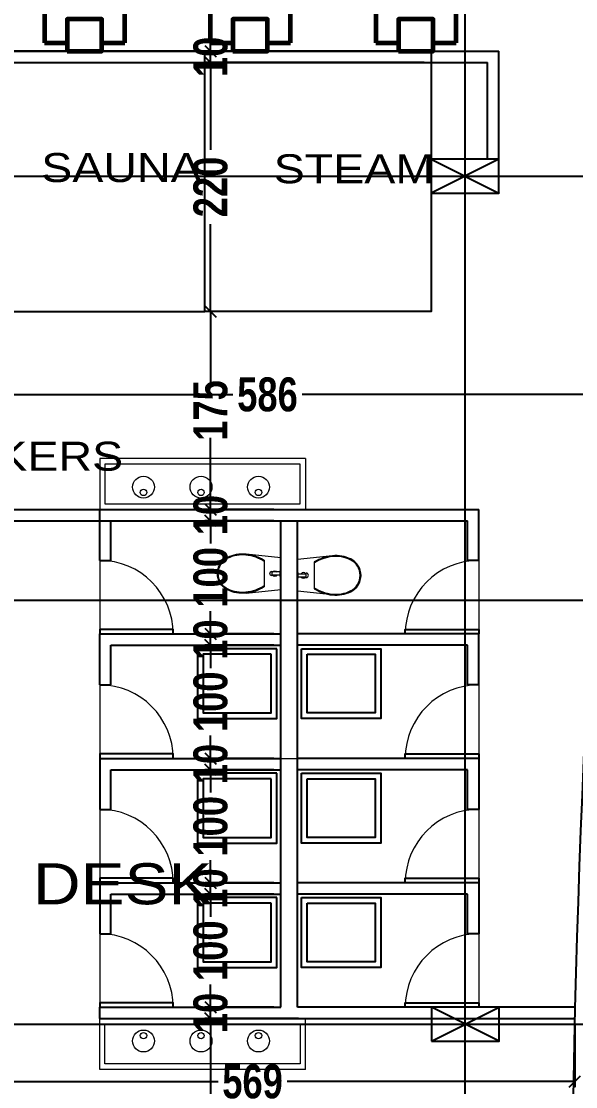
# Model space of a CAD drawing. Extents: x 285329 to 658348, y -83126 to -16980.
# Drawn here: x 355487 to 355977, y -40628 to -39687 of the extents above; entities that cross this region are included whole.
import ezdxf

# ---------------------------------------------------------------- set-up
doc = ezdxf.new("R2010")
doc.units = 0
doc.layers.get('0').update_dxf_attribs({"linetype": 'CONTINUOUS'})
doc.layers.get('DEFPOINTS').update_dxf_attribs({"color": 9, "linetype": 'CONTINUOUS'})
for name, color, linetype, lineweight in [('02 wall', 3, 'CONTINUOUS', 60), ('A-text function', 30, 'CONTINUOUS', 20), ('VIS', 8, 'CONTINUOUS', 18)]:
    doc.layers.add(name, color=color, linetype=linetype, lineweight=lineweight)
for name, color, linetype in [('04-FURN', 6, 'CONTINUOUS'), ('04-SANITARY', 1, 'CONTINUOUS'), ('arr-vari', 6, 'CONTINUOUS'), ('AXIS', 1, 'CONTINUOUS'), ('COLUMN', 5, 'CONTINUOUS'), ('FURNITURE', 4, 'CONTINUOUS'), ('WALL', 7, 'CONTINUOUS'), ('WALL1', 2, 'CONTINUOUS')]:
    doc.layers.add(name, color=color, linetype=linetype)
doc.styles.add('ARIAL', font='BOD_CB.TTF', dxfattribs={"width": 1.2})
doc.styles.add('CITYBLUEPRINT', font='cityb___.ttf', dxfattribs={"width": 0.8})
doc.dimstyles.new('50', dxfattribs={"dimtxt": 30, "dimasz": 10, "dimexe": 5, "dimexo": 6, "dimgap": 5, "dimtad": 0, "dimdec": 0, "dimdsep": 46, "dimtxsty": 'CITYBLUEPRINT', "dimblk1": 'OBLIQUE', "dimblk2": 'OBLIQUE', "dimsah": 1, "dimcen": 0.05, "dimdle": 0.03, "dimclre": 22, "dimclrt": 7, "dimadec": 0, "dimazin": 0, "dimtfac": 1, "dimtdec": 0, "dimtix": 1, "dimtmove": 0, "dimatfit": 3, "dimldrblk": 'OBLIQUE', "dimfxl": 1, "dimtolj": 1, "dimtzin": 0, "dimarcsym": 0})

# ---------------------------------------------------------------- blocks, each defined once
blk = doc.blocks.new('COLUMN')
at = {"layer": 'AXIS'}
for p, q in [((236924.7, -9644.26), (236984.7, -9674.26)), ((236984.7, -9644.26), (236924.7, -9674.26))]:
    blk.add_line(p, q, dxfattribs=at)
at = {"layer": 'COLUMN'}
blk.add_lwpolyline([(236924.7, -9644.26), (236984.7, -9644.26), (236984.7, -9674.26), (236924.7, -9674.26)], close=True, dxfattribs=at)
blk = doc.blocks.new('cbcb')
at = {"layer": 'AXIS'}
for p, q in [((329123.22, -10741.85), (329122.69, -14326.13)), ((327238.21, -11454.5), (329573.73, -11454.5)), ((327245.11, -11829.25), (329571.96, -11829.25)), ((327229.23, -12204), (329570.32, -12204))]:
    blk.add_line(p, q, dxfattribs=at)
at = {"layer": 'WALL', "linetype": 'Continuous', "ltscale": 3}
blk.add_lwpolyline([(329108.22, -12211.76), (329108.01, -12211.76)], dxfattribs=at)
at = {"layer": 'WALL', "linetype": 'Continuous', "xscale": -1}
blk.add_blockref('COLUMN', (566077.92, -1795.24), dxfattribs=at)
at = {"layer": 'WALL', "linetype": 'Continuous', "xscale": -1, "rotation": 180}
blk.add_blockref('COLUMN', (92168.83, -21863.26), dxfattribs=at)
blk = doc.blocks.new('WC B Outlet 10_2')
at = {"layer": '04-SANITARY', "linetype": 'Continuous', "lineweight": 18}
for p, q in [((1.7, 253.4), (34, 560)), ((34, 560), (316, 560)), ((150, 560), (150, 555)), ((150, 555), (200, 555)), ((155, 485), (195, 485)), ((161, 555), (161, 485)), ((189, 555), (189, 485)), ((200, 555), (200, 560)), ((348.3, 253.4), (316, 560)), ((293.2, 413.4), (56.8, 413.4))]:
    blk.add_line(p, q, dxfattribs=at)
for centre, radius, start, end in [((175, 509), 25, 126.86, 233.14), ((175, 485), 20, 180, 360), ((175, 509), 25, 306.86, 53.14)]:
    blk.add_arc(centre, radius, start, end, dxfattribs=at)
for centre, major_axis, start_param, end_param in [((366.6, 213.7), (0, 372.5), 1.00489, 1.464054), ((366.6, 213.7), (0, 364.6), 0.991054, 1.464054), ((-16.6, 213.7), (0, 364.6), 4.819131, 5.292131), ((-16.6, 213.7), (0, 372.5), 4.819131, 5.278295), ((290.4, 222), (0, 294.6), 1.464055, 2.031139), ((290.4, 222), (0, 286.7), 1.464055, 2.031139), ((59.6, 222), (0, 286.7), 4.252047, 4.819131), ((59.6, 222), (0, 294.6), 4.252047, 4.819131), ((175, 164), (0, 156.1), 2.031139, 3.141593), ((175, 164), (0, 156.1), 3.141593, 4.252047), ((175, 164), (0, 164), 2.031139, 3.141593), ((175, 164), (0, 164), 3.141593, 4.252046), ((175, 164), (0, 164), 3.141593, 4.252046)]:
    blk.add_ellipse(centre, major_axis=major_axis, ratio=0.985488, start_param=start_param, end_param=end_param, dxfattribs=at)
blk = doc.blocks.new('fdj')
at = {"layer": 'arr-vari', "lineweight": -2}
for p, q in [((-150, 70.95), (-150, 50.76)), ((-5, 70.95), (-150, 70.95)), ((-107.36, 70.95), (-107.36, 0)), ((-5, 70.95), (-5, 0)), ((-150, 20.19), (-150, 0)), ((-150, 0), (-5, 0))]:
    blk.add_line(p, q, dxfattribs=at)
blk.add_lwpolyline([(-157.4, 50.76), (-157.4, 20.19), (-129.14, 20.19), (-129.14, 50.76)], close=True, dxfattribs=at)
blk = doc.blocks.new('_Oblique')
at = {"color": 0, "lineweight": -2}
blk.add_line((-0.5, -0.5), (0.5, 0.5), dxfattribs=at)
blk = doc.blocks.new('*D2827')
at = {"layer": 'DEFPOINTS', "color": 0, "linetype": 'Continuous', "lineweight": 5, "transparency": 16777216}
for p in [(355654.15, -40568.04), (355737.94, -40568.04), (355749.75, -40967.71)]:
    blk.add_point(p, dxfattribs=at)
at = {"layer": 'VIS', "color": 22, "linetype": 'Continuous', "lineweight": -2, "transparency": 16777216}
for p, q in [((355731.94, -40568.04), (355649.15, -40568.04)), ((355743.75, -40967.71), (355649.15, -40967.71))]:
    blk.add_line(p, q, dxfattribs=at)
at = {"layer": 'VIS', "color": 0, "linetype": 'Continuous', "lineweight": -2, "transparency": 16777216}
for p, q in [((355654.15, -40568.01), (355654.15, -40732.38)), ((355654.15, -40967.74), (355654.15, -40803.38))]:
    blk.add_line(p, q, dxfattribs=at)
at = {"layer": 'VIS', "color": 0, "linetype": 'Continuous', "lineweight": -2, "transparency": 16777216, "xscale": 10, "yscale": 10, "zscale": 10}
for p, rotation in [((355654.15, -40568.04), 90), ((355654.15, -40967.71), 270)]:
    blk.add_blockref('_Oblique', p, dxfattribs=dict(at, rotation=rotation))
at = {"layer": 'VIS', "color": 7, "linetype": 'Continuous', "lineweight": 5, "transparency": 16777216, "insert": (355654.15, -40767.88), "char_height": 30, "attachment_point": 5, "rotation": 90, "style": 'CITYBLUEPRINT'}
blk.add_mtext('\\A1;400', dxfattribs=at)
blk = doc.blocks.new('*D2828')
at = {"layer": 'DEFPOINTS', "color": 0, "linetype": 'Continuous', "lineweight": 5, "transparency": 16777216}
for p in [(355654.15, -40558.04), (355716.08, -40558.04), (355737.94, -40568.04)]:
    blk.add_point(p, dxfattribs=at)
at = {"layer": 'VIS', "color": 0, "linetype": 'Continuous', "lineweight": -2, "transparency": 16777216}
for p, q in [((355654.15, -40558.04), (355654.15, -40548.04)), ((355654.15, -40568.04), (355654.15, -40558.04)), ((355654.15, -40568.04), (355654.15, -40578.04))]:
    blk.add_line(p, q, dxfattribs=at)
at = {"layer": 'VIS', "color": 22, "linetype": 'Continuous', "lineweight": -2, "transparency": 16777216}
for p, q in [((355710.08, -40558.04), (355649.15, -40558.04)), ((355731.94, -40568.04), (355649.15, -40568.04))]:
    blk.add_line(p, q, dxfattribs=at)
at = {"layer": 'VIS', "color": 0, "linetype": 'Continuous', "lineweight": -2, "transparency": 16777216, "xscale": 10, "yscale": 10, "zscale": 10}
for p, rotation in [((355654.15, -40558.04), 270), ((355654.15, -40568.04), 90)]:
    blk.add_blockref('_Oblique', p, dxfattribs=dict(at, rotation=rotation))
at = {"layer": 'VIS', "color": 7, "linetype": 'Continuous', "lineweight": 5, "transparency": 16777216, "insert": (355654.15, -40563.04), "char_height": 30, "attachment_point": 5, "rotation": 90, "style": 'CITYBLUEPRINT'}
blk.add_mtext('\\A1;10', dxfattribs=at)
blk = doc.blocks.new('*D2829')
at = {"layer": 'DEFPOINTS', "color": 0, "linetype": 'Continuous', "lineweight": 5, "transparency": 16777216}
for p in [(355654.15, -40458.04), (355716.08, -40458.04), (355716.08, -40558.04)]:
    blk.add_point(p, dxfattribs=at)
at = {"layer": 'VIS', "color": 22, "linetype": 'Continuous', "lineweight": -2, "transparency": 16777216}
for p, q in [((355710.08, -40458.04), (355649.15, -40458.04)), ((355710.08, -40558.04), (355649.15, -40558.04))]:
    blk.add_line(p, q, dxfattribs=at)
at = {"layer": 'VIS', "color": 0, "linetype": 'Continuous', "lineweight": -2, "transparency": 16777216}
for p, q in [((355654.15, -40458.01), (355654.15, -40478.22)), ((355654.15, -40558.07), (355654.15, -40537.87))]:
    blk.add_line(p, q, dxfattribs=at)
at = {"layer": 'VIS', "color": 0, "linetype": 'Continuous', "lineweight": -2, "transparency": 16777216, "xscale": 10, "yscale": 10, "zscale": 10}
for p, rotation in [((355654.15, -40458.04), 90), ((355654.15, -40558.04), 270)]:
    blk.add_blockref('_Oblique', p, dxfattribs=dict(at, rotation=rotation))
at = {"layer": 'VIS', "color": 7, "linetype": 'Continuous', "lineweight": 5, "transparency": 16777216, "insert": (355654.15, -40508.04), "char_height": 30, "attachment_point": 5, "rotation": 90, "style": 'CITYBLUEPRINT'}
blk.add_mtext('\\A1;100', dxfattribs=at)
blk = doc.blocks.new('*D2830')
at = {"layer": 'DEFPOINTS', "color": 0, "linetype": 'Continuous', "lineweight": 5, "transparency": 16777216}
for p in [(355654.15, -40448.04), (355716.08, -40448.04), (355716.08, -40458.04)]:
    blk.add_point(p, dxfattribs=at)
at = {"layer": 'VIS', "color": 0, "linetype": 'Continuous', "lineweight": -2, "transparency": 16777216}
for p, q in [((355654.15, -40448.04), (355654.15, -40438.04)), ((355654.15, -40458.04), (355654.15, -40448.04)), ((355654.15, -40458.04), (355654.15, -40468.04))]:
    blk.add_line(p, q, dxfattribs=at)
at = {"layer": 'VIS', "color": 22, "linetype": 'Continuous', "lineweight": -2, "transparency": 16777216}
for p, q in [((355710.08, -40448.04), (355649.15, -40448.04)), ((355710.08, -40458.04), (355649.15, -40458.04))]:
    blk.add_line(p, q, dxfattribs=at)
at = {"layer": 'VIS', "color": 0, "linetype": 'Continuous', "lineweight": -2, "transparency": 16777216, "xscale": 10, "yscale": 10, "zscale": 10}
for p, rotation in [((355654.15, -40448.04), 270), ((355654.15, -40458.04), 90)]:
    blk.add_blockref('_Oblique', p, dxfattribs=dict(at, rotation=rotation))
at = {"layer": 'VIS', "color": 7, "linetype": 'Continuous', "lineweight": 5, "transparency": 16777216, "insert": (355654.15, -40453.04), "char_height": 30, "attachment_point": 5, "rotation": 90, "style": 'CITYBLUEPRINT'}
blk.add_mtext('\\A1;10', dxfattribs=at)
blk = doc.blocks.new('*D2831')
at = {"layer": 'DEFPOINTS', "color": 0, "linetype": 'Continuous', "lineweight": 5, "transparency": 16777216}
for p in [(355654.15, -40348.04), (355716.08, -40348.04), (355716.08, -40448.04)]:
    blk.add_point(p, dxfattribs=at)
at = {"layer": 'VIS', "color": 22, "linetype": 'Continuous', "lineweight": -2, "transparency": 16777216}
for p, q in [((355710.08, -40348.04), (355649.15, -40348.04)), ((355710.08, -40448.04), (355649.15, -40448.04))]:
    blk.add_line(p, q, dxfattribs=at)
at = {"layer": 'VIS', "color": 0, "linetype": 'Continuous', "lineweight": -2, "transparency": 16777216}
for p, q in [((355654.15, -40348.01), (355654.15, -40368.22)), ((355654.15, -40448.07), (355654.15, -40427.87))]:
    blk.add_line(p, q, dxfattribs=at)
at = {"layer": 'VIS', "color": 0, "linetype": 'Continuous', "lineweight": -2, "transparency": 16777216, "xscale": 10, "yscale": 10, "zscale": 10}
for p, rotation in [((355654.15, -40348.04), 90), ((355654.15, -40448.04), 270)]:
    blk.add_blockref('_Oblique', p, dxfattribs=dict(at, rotation=rotation))
at = {"layer": 'VIS', "color": 7, "linetype": 'Continuous', "lineweight": 5, "transparency": 16777216, "insert": (355654.15, -40398.04), "char_height": 30, "attachment_point": 5, "rotation": 90, "style": 'CITYBLUEPRINT'}
blk.add_mtext('\\A1;100', dxfattribs=at)
blk = doc.blocks.new('*D2832')
at = {"layer": 'DEFPOINTS', "color": 0, "linetype": 'Continuous', "lineweight": 5, "transparency": 16777216}
for p in [(355654.15, -40338.04), (355716.08, -40338.04), (355716.08, -40348.04)]:
    blk.add_point(p, dxfattribs=at)
at = {"layer": 'VIS', "color": 0, "linetype": 'Continuous', "lineweight": -2, "transparency": 16777216}
for p, q in [((355654.15, -40338.04), (355654.15, -40328.04)), ((355654.15, -40348.04), (355654.15, -40338.04)), ((355654.15, -40348.04), (355654.15, -40358.04))]:
    blk.add_line(p, q, dxfattribs=at)
at = {"layer": 'VIS', "color": 22, "linetype": 'Continuous', "lineweight": -2, "transparency": 16777216}
for p, q in [((355710.08, -40338.04), (355649.15, -40338.04)), ((355710.08, -40348.04), (355649.15, -40348.04))]:
    blk.add_line(p, q, dxfattribs=at)
at = {"layer": 'VIS', "color": 0, "linetype": 'Continuous', "lineweight": -2, "transparency": 16777216, "xscale": 10, "yscale": 10, "zscale": 10}
for p, rotation in [((355654.15, -40338.04), 270), ((355654.15, -40348.04), 90)]:
    blk.add_blockref('_Oblique', p, dxfattribs=dict(at, rotation=rotation))
at = {"layer": 'VIS', "color": 7, "linetype": 'Continuous', "lineweight": 5, "transparency": 16777216, "insert": (355654.15, -40343.04), "char_height": 30, "attachment_point": 5, "rotation": 90, "style": 'CITYBLUEPRINT'}
blk.add_mtext('\\A1;10', dxfattribs=at)
blk = doc.blocks.new('*D2833')
at = {"layer": 'DEFPOINTS', "color": 0, "linetype": 'Continuous', "lineweight": 5, "transparency": 16777216}
for p in [(355654.15, -40238.04), (355716.08, -40238.04), (355716.08, -40338.04)]:
    blk.add_point(p, dxfattribs=at)
at = {"layer": 'VIS', "color": 22, "linetype": 'Continuous', "lineweight": -2, "transparency": 16777216}
for p, q in [((355710.08, -40238.04), (355649.15, -40238.04)), ((355710.08, -40338.04), (355649.15, -40338.04))]:
    blk.add_line(p, q, dxfattribs=at)
at = {"layer": 'VIS', "color": 0, "linetype": 'Continuous', "lineweight": -2, "transparency": 16777216}
for p, q in [((355654.15, -40238.01), (355654.15, -40258.22)), ((355654.15, -40338.07), (355654.15, -40317.87))]:
    blk.add_line(p, q, dxfattribs=at)
at = {"layer": 'VIS', "color": 0, "linetype": 'Continuous', "lineweight": -2, "transparency": 16777216, "xscale": 10, "yscale": 10, "zscale": 10}
for p, rotation in [((355654.15, -40238.04), 90), ((355654.15, -40338.04), 270)]:
    blk.add_blockref('_Oblique', p, dxfattribs=dict(at, rotation=rotation))
at = {"layer": 'VIS', "color": 7, "linetype": 'Continuous', "lineweight": 5, "transparency": 16777216, "insert": (355654.15, -40288.04), "char_height": 30, "attachment_point": 5, "rotation": 90, "style": 'CITYBLUEPRINT'}
blk.add_mtext('\\A1;100', dxfattribs=at)
blk = doc.blocks.new('*D2834')
at = {"layer": 'DEFPOINTS', "color": 0, "linetype": 'Continuous', "lineweight": 5, "transparency": 16777216}
for p in [(355654.15, -40228.04), (355716.08, -40228.04), (355716.08, -40238.04)]:
    blk.add_point(p, dxfattribs=at)
at = {"layer": 'VIS', "color": 0, "linetype": 'Continuous', "lineweight": -2, "transparency": 16777216}
for p, q in [((355654.15, -40228.04), (355654.15, -40218.04)), ((355654.15, -40238.04), (355654.15, -40228.04)), ((355654.15, -40238.04), (355654.15, -40248.04))]:
    blk.add_line(p, q, dxfattribs=at)
at = {"layer": 'VIS', "color": 22, "linetype": 'Continuous', "lineweight": -2, "transparency": 16777216}
for p, q in [((355710.08, -40228.04), (355649.15, -40228.04)), ((355710.08, -40238.04), (355649.15, -40238.04))]:
    blk.add_line(p, q, dxfattribs=at)
at = {"layer": 'VIS', "color": 0, "linetype": 'Continuous', "lineweight": -2, "transparency": 16777216, "xscale": 10, "yscale": 10, "zscale": 10}
for p, rotation in [((355654.15, -40228.04), 270), ((355654.15, -40238.04), 90)]:
    blk.add_blockref('_Oblique', p, dxfattribs=dict(at, rotation=rotation))
at = {"layer": 'VIS', "color": 7, "linetype": 'Continuous', "lineweight": 5, "transparency": 16777216, "insert": (355654.15, -40233.04), "char_height": 30, "attachment_point": 5, "rotation": 90, "style": 'CITYBLUEPRINT'}
blk.add_mtext('\\A1;10', dxfattribs=at)
blk = doc.blocks.new('*D2835')
at = {"layer": 'DEFPOINTS', "color": 0, "linetype": 'Continuous', "lineweight": 5, "transparency": 16777216}
for p in [(355654.15, -40128.04), (355716.08, -40128.04), (355716.08, -40228.04)]:
    blk.add_point(p, dxfattribs=at)
at = {"layer": 'VIS', "color": 22, "linetype": 'Continuous', "lineweight": -2, "transparency": 16777216}
for p, q in [((355710.08, -40128.04), (355649.15, -40128.04)), ((355710.08, -40228.04), (355649.15, -40228.04))]:
    blk.add_line(p, q, dxfattribs=at)
at = {"layer": 'VIS', "color": 0, "linetype": 'Continuous', "lineweight": -2, "transparency": 16777216}
for p, q in [((355654.15, -40128.01), (355654.15, -40148.22)), ((355654.15, -40228.07), (355654.15, -40207.87))]:
    blk.add_line(p, q, dxfattribs=at)
at = {"layer": 'VIS', "color": 0, "linetype": 'Continuous', "lineweight": -2, "transparency": 16777216, "xscale": 10, "yscale": 10, "zscale": 10}
for p, rotation in [((355654.15, -40128.04), 90), ((355654.15, -40228.04), 270)]:
    blk.add_blockref('_Oblique', p, dxfattribs=dict(at, rotation=rotation))
at = {"layer": 'VIS', "color": 7, "linetype": 'Continuous', "lineweight": 5, "transparency": 16777216, "insert": (355654.15, -40178.04), "char_height": 30, "attachment_point": 5, "rotation": 90, "style": 'CITYBLUEPRINT'}
blk.add_mtext('\\A1;100', dxfattribs=at)
blk = doc.blocks.new('*D2836')
at = {"layer": 'DEFPOINTS', "color": 0, "linetype": 'Continuous', "lineweight": 5, "transparency": 16777216}
for p in [(355654.15, -40118.04), (355716.08, -40118.04), (355716.08, -40128.04)]:
    blk.add_point(p, dxfattribs=at)
at = {"layer": 'VIS', "color": 0, "linetype": 'Continuous', "lineweight": -2, "transparency": 16777216}
for p, q in [((355654.15, -40118.04), (355654.15, -40108.04)), ((355654.15, -40128.04), (355654.15, -40118.04)), ((355654.15, -40128.04), (355654.15, -40138.04))]:
    blk.add_line(p, q, dxfattribs=at)
at = {"layer": 'VIS', "color": 22, "linetype": 'Continuous', "lineweight": -2, "transparency": 16777216}
for p, q in [((355710.08, -40118.04), (355649.15, -40118.04)), ((355710.08, -40128.04), (355649.15, -40128.04))]:
    blk.add_line(p, q, dxfattribs=at)
at = {"layer": 'VIS', "color": 0, "linetype": 'Continuous', "lineweight": -2, "transparency": 16777216, "xscale": 10, "yscale": 10, "zscale": 10}
for p, rotation in [((355654.15, -40118.04), 270), ((355654.15, -40128.04), 90)]:
    blk.add_blockref('_Oblique', p, dxfattribs=dict(at, rotation=rotation))
at = {"layer": 'VIS', "color": 7, "linetype": 'Continuous', "lineweight": 5, "transparency": 16777216, "insert": (355654.15, -40123.04), "char_height": 30, "attachment_point": 5, "rotation": 90, "style": 'CITYBLUEPRINT'}
blk.add_mtext('\\A1;10', dxfattribs=at)
blk = doc.blocks.new('*D2837')
at = {"layer": 'DEFPOINTS', "color": 0, "linetype": 'Continuous', "lineweight": 5, "transparency": 16777216}
for p in [(355654.15, -39943.07), (355716.08, -39943.07), (355716.08, -40118.04)]:
    blk.add_point(p, dxfattribs=at)
at = {"layer": 'VIS', "color": 22, "linetype": 'Continuous', "lineweight": -2, "transparency": 16777216}
for p, q in [((355710.08, -39943.07), (355649.15, -39943.07)), ((355710.08, -40118.04), (355649.15, -40118.04))]:
    blk.add_line(p, q, dxfattribs=at)
at = {"layer": 'VIS', "color": 0, "linetype": 'Continuous', "lineweight": -2, "transparency": 16777216}
for p, q in [((355654.15, -39943.04), (355654.15, -40006.49)), ((355654.15, -40118.07), (355654.15, -40054.63))]:
    blk.add_line(p, q, dxfattribs=at)
at = {"layer": 'VIS', "color": 0, "linetype": 'Continuous', "lineweight": -2, "transparency": 16777216, "xscale": 10, "yscale": 10, "zscale": 10}
for p, rotation in [((355654.15, -39943.07), 90), ((355654.15, -40118.04), 270)]:
    blk.add_blockref('_Oblique', p, dxfattribs=dict(at, rotation=rotation))
at = {"layer": 'VIS', "color": 7, "linetype": 'Continuous', "lineweight": 5, "transparency": 16777216, "insert": (355654.15, -40030.56), "char_height": 30, "attachment_point": 5, "rotation": 90, "style": 'CITYBLUEPRINT'}
blk.add_mtext('\\A1;175', dxfattribs=at)
blk = doc.blocks.new('*D2838')
at = {"layer": 'DEFPOINTS', "color": 0, "linetype": 'Continuous', "lineweight": 5, "transparency": 16777216}
for p in [(355654.15, -39723.07), (355848.95, -39723.07), (355716.08, -39943.07)]:
    blk.add_point(p, dxfattribs=at)
at = {"layer": 'VIS', "color": 22, "linetype": 'Continuous', "lineweight": -2, "transparency": 16777216}
for p, q in [((355842.95, -39723.07), (355649.15, -39723.07)), ((355710.08, -39943.07), (355649.15, -39943.07))]:
    blk.add_line(p, q, dxfattribs=at)
at = {"layer": 'VIS', "color": 0, "linetype": 'Continuous', "lineweight": -2, "transparency": 16777216}
for p, q in [((355654.15, -39723.04), (355654.15, -39800.23)), ((355654.15, -39943.1), (355654.15, -39865.91))]:
    blk.add_line(p, q, dxfattribs=at)
at = {"layer": 'VIS', "color": 0, "linetype": 'Continuous', "lineweight": -2, "transparency": 16777216, "xscale": 10, "yscale": 10, "zscale": 10}
for p, rotation in [((355654.15, -39723.07), 90), ((355654.15, -39943.07), 270)]:
    blk.add_blockref('_Oblique', p, dxfattribs=dict(at, rotation=rotation))
at = {"layer": 'VIS', "color": 7, "linetype": 'Continuous', "lineweight": 5, "transparency": 16777216, "insert": (355654.15, -39833.07), "char_height": 30, "attachment_point": 5, "rotation": 90, "style": 'CITYBLUEPRINT'}
blk.add_mtext('\\A1;220', dxfattribs=at)
blk = doc.blocks.new('*D2839')
at = {"layer": 'DEFPOINTS', "color": 0, "linetype": 'Continuous', "lineweight": 5, "transparency": 16777216}
for p in [(355654.15, -39713.1), (355850.9, -39713.1), (355848.95, -39723.07)]:
    blk.add_point(p, dxfattribs=at)
at = {"layer": 'VIS', "color": 0, "linetype": 'Continuous', "lineweight": -2, "transparency": 16777216}
for p, q in [((355654.15, -39713.1), (355654.15, -39703.1)), ((355654.15, -39723.07), (355654.15, -39713.1)), ((355654.15, -39723.07), (355654.15, -39733.07))]:
    blk.add_line(p, q, dxfattribs=at)
at = {"layer": 'VIS', "color": 22, "linetype": 'Continuous', "lineweight": -2, "transparency": 16777216}
for p, q in [((355844.9, -39713.1), (355649.15, -39713.1)), ((355842.95, -39723.07), (355649.15, -39723.07))]:
    blk.add_line(p, q, dxfattribs=at)
at = {"layer": 'VIS', "color": 0, "linetype": 'Continuous', "lineweight": -2, "transparency": 16777216, "xscale": 10, "yscale": 10, "zscale": 10}
for p, rotation in [((355654.15, -39713.1), 270), ((355654.15, -39723.07), 90)]:
    blk.add_blockref('_Oblique', p, dxfattribs=dict(at, rotation=rotation))
at = {"layer": 'VIS', "color": 7, "linetype": 'Continuous', "lineweight": 5, "transparency": 16777216, "insert": (355654.15, -39718.09), "char_height": 30, "attachment_point": 5, "rotation": 90, "style": 'CITYBLUEPRINT'}
blk.add_mtext('\\A1;10', dxfattribs=at)
blk = doc.blocks.new('*D2840')
at = {"layer": 'DEFPOINTS', "color": 0, "linetype": 'Continuous', "lineweight": 5, "transparency": 16777216}
for p in [(355654.15, -39343.08), (355878.91, -39343.08), (355850.9, -39713.1)]:
    blk.add_point(p, dxfattribs=at)
at = {"layer": 'VIS', "color": 22, "linetype": 'Continuous', "lineweight": -2, "transparency": 16777216}
for p, q in [((355872.91, -39343.08), (355649.15, -39343.08)), ((355844.9, -39713.1), (355649.15, -39713.1))]:
    blk.add_line(p, q, dxfattribs=at)
at = {"layer": 'VIS', "color": 0, "linetype": 'Continuous', "lineweight": -2, "transparency": 16777216}
for p, q in [((355654.15, -39343.05), (355654.15, -39495.73)), ((355654.15, -39713.13), (355654.15, -39560.45))]:
    blk.add_line(p, q, dxfattribs=at)
at = {"layer": 'VIS', "color": 0, "linetype": 'Continuous', "lineweight": -2, "transparency": 16777216, "xscale": 10, "yscale": 10, "zscale": 10}
for p, rotation in [((355654.15, -39343.08), 90), ((355654.15, -39713.1), 270)]:
    blk.add_blockref('_Oblique', p, dxfattribs=dict(at, rotation=rotation))
at = {"layer": 'VIS', "color": 7, "linetype": 'Continuous', "lineweight": 5, "transparency": 16777216, "insert": (355654.15, -39528.09), "char_height": 30, "attachment_point": 5, "rotation": 90, "style": 'CITYBLUEPRINT'}
blk.add_mtext('\\A1;370', dxfattribs=at)
blk = doc.blocks.new('*D2847')
at = {"layer": 'DEFPOINTS', "color": 0, "linetype": 'Continuous', "lineweight": 5, "transparency": 16777216}
for p in [(355997.34, -40016.57), (355411.47, -40049.92), (355997.34, -40087.84)]:
    blk.add_point(p, dxfattribs=at)
at = {"layer": 'VIS', "color": 22, "linetype": 'Continuous', "lineweight": -2, "transparency": 16777216}
for p, q in [((355411.47, -40043.92), (355411.47, -40011.57)), ((355997.34, -40081.84), (355997.34, -40011.57))]:
    blk.add_line(p, q, dxfattribs=at)
at = {"layer": 'VIS', "color": 0, "linetype": 'Continuous', "lineweight": -2, "transparency": 16777216}
for p, q in [((355411.44, -40016.57), (355673.73, -40016.57)), ((355997.37, -40016.57), (355735.08, -40016.57))]:
    blk.add_line(p, q, dxfattribs=at)
at = {"layer": 'VIS', "color": 0, "linetype": 'Continuous', "lineweight": -2, "transparency": 16777216, "xscale": 10, "yscale": 10, "zscale": 10, "rotation": 180}
blk.add_blockref('_Oblique', (355411.47, -40016.57), dxfattribs=at)
at = {"layer": 'VIS', "color": 0, "linetype": 'Continuous', "lineweight": -2, "transparency": 16777216, "xscale": 10, "yscale": 10, "zscale": 10}
blk.add_blockref('_Oblique', (355997.34, -40016.57), dxfattribs=at)
at = {"layer": 'VIS', "color": 7, "linetype": 'Continuous', "lineweight": 5, "transparency": 16777216, "insert": (355704.41, -40016.57), "char_height": 30, "attachment_point": 5, "style": 'CITYBLUEPRINT'}
blk.add_mtext('\\A1;586', dxfattribs=at)
blk = doc.blocks.new('*D2850')
at = {"layer": 'DEFPOINTS', "color": 0, "linetype": 'Continuous', "lineweight": 5, "transparency": 16777216}
for p in [(355975.97, -40568.04), (355406.47, -40588.04), (355975.97, -40623.67)]:
    blk.add_point(p, dxfattribs=at)
at = {"layer": 'VIS', "color": 22, "linetype": 'Continuous', "lineweight": -2, "transparency": 16777216}
for p, q in [((355975.97, -40574.04), (355975.97, -40628.67)), ((355406.47, -40594.04), (355406.47, -40628.67))]:
    blk.add_line(p, q, dxfattribs=at)
at = {"layer": 'VIS', "color": 0, "linetype": 'Continuous', "lineweight": -2, "transparency": 16777216}
for p, q in [((355406.44, -40623.67), (355660.74, -40623.67)), ((355976, -40623.67), (355721.7, -40623.67))]:
    blk.add_line(p, q, dxfattribs=at)
at = {"layer": 'VIS', "color": 0, "linetype": 'Continuous', "lineweight": -2, "transparency": 16777216, "xscale": 10, "yscale": 10, "zscale": 10, "rotation": 180}
blk.add_blockref('_Oblique', (355406.47, -40623.67), dxfattribs=at)
at = {"layer": 'VIS', "color": 0, "linetype": 'Continuous', "lineweight": -2, "transparency": 16777216, "xscale": 10, "yscale": 10, "zscale": 10}
blk.add_blockref('_Oblique', (355975.97, -40623.67), dxfattribs=at)
at = {"layer": 'VIS', "color": 7, "linetype": 'Continuous', "lineweight": 5, "transparency": 16777216, "insert": (355691.22, -40623.67), "char_height": 30, "attachment_point": 5, "style": 'CITYBLUEPRINT'}
blk.add_mtext('\\A1;569', dxfattribs=at)

msp = doc.modelspace()

# ---------------------------------------------------------------- linework, layer by layer
at = {"layer": '04-FURN', "lineweight": 0}
for p, q in [((355737.94, -40073.04), (355556.08, -40073.04)), ((355556.08, -40073.04), (355556.08, -40118.04)), ((355733.44, -40078.04), (355560.58, -40078.04)), ((355560.58, -40078.04), (355560.58, -40113.04)), ((355733.44, -40113.04), (355733.44, -40078.04)), ((355737.94, -40073.04), (355737.94, -40118.04)), ((355560.58, -40113.04), (355733.44, -40113.04)), ((355556.08, -40613.04), (355556.08, -40568.04)), ((355737.94, -40613.04), (355737.94, -40568.04)), ((355560.58, -40608.04), (355560.58, -40573.04)), ((355560.58, -40573.04), (355733.44, -40573.04)), ((355733.44, -40573.04), (355733.44, -40608.04)), ((355733.44, -40608.04), (355560.58, -40608.04)), ((355737.94, -40613.04), (355556.08, -40613.04))]:
    msp.add_line(p, q, dxfattribs=at)
for centre, radius in [((355594.85, -40098.28), 9.66), ((355645.67, -40098.28), 9.66), ((355696.48, -40098.28), 9.66), ((355594.85, -40103), 2.83), ((355645.67, -40103), 2.83), ((355696.48, -40103), 2.83), ((355594.85, -40587.8), 9.66), ((355645.67, -40587.8), 9.66), ((355696.48, -40587.8), 9.66), ((355594.85, -40583.09), 2.83), ((355645.67, -40583.09), 2.83), ((355696.48, -40583.09), 2.83)]:
    msp.add_circle(centre, radius, dxfattribs=at)
at = {"layer": 'FURNITURE'}
for points in [[(355448.95, -39943.07), (355648.95, -39943.07), (355648.95, -39713.07), (355448.95, -39713.07)], [(355648.95, -39713.07), (355848.95, -39713.07), (355848.95, -39943.07), (355648.95, -39943.07)]]:
    msp.add_lwpolyline(points, close=True, dxfattribs=at)
at = {"layer": 'FURNITURE', "flags": 128}
for points in [[(355556.08, -40228.05), (355621.04, -40228.04), (355621.04, -40224.04), (355556.08, -40224.05), (355556.08, -40228.05)], [(355891.08, -40228.05), (355826.12, -40228.04), (355826.12, -40224.04), (355891.08, -40224.05), (355891.08, -40228.05)], [(355556.08, -40338.05), (355621.04, -40338.04), (355621.04, -40334.04), (355556.08, -40334.05), (355556.08, -40338.05)], [(355891.08, -40338.05), (355826.12, -40338.04), (355826.12, -40334.04), (355891.08, -40334.05), (355891.08, -40338.05)], [(355556.08, -40448.05), (355621.04, -40448.04), (355621.04, -40444.04), (355556.08, -40444.05), (355556.08, -40448.05)], [(355891.08, -40448.05), (355826.12, -40448.04), (355826.12, -40444.04), (355891.08, -40444.05), (355891.08, -40448.05)], [(355556.08, -40558.05), (355621.04, -40558.04), (355621.04, -40554.04), (355556.08, -40554.05), (355556.08, -40558.05)], [(355891.08, -40558.05), (355826.12, -40558.04), (355826.12, -40554.04), (355891.08, -40554.05), (355891.08, -40558.05)]]:
    msp.add_lwpolyline(points, dxfattribs=at)
at = {"layer": 'FURNITURE', "ltscale": 3}
for points in [[(355712.6, -40241.09), (355642.53, -40241.09), (355642.53, -40302.89), (355712.6, -40302.89)], [(355707.6, -40246.09), (355647.53, -40246.09), (355647.53, -40297.89), (355707.6, -40297.89)], [(355734.56, -40241.09), (355804.63, -40241.09), (355804.63, -40302.89), (355734.56, -40302.89)], [(355739.56, -40246.09), (355799.63, -40246.09), (355799.63, -40297.89), (355739.56, -40297.89)], [(355712.6, -40351.09), (355642.53, -40351.09), (355642.53, -40412.89), (355712.6, -40412.89)], [(355734.56, -40351.09), (355804.63, -40351.09), (355804.63, -40412.89), (355734.56, -40412.89)], [(355707.6, -40356.09), (355647.53, -40356.09), (355647.53, -40407.89), (355707.6, -40407.89)], [(355739.56, -40356.09), (355799.63, -40356.09), (355799.63, -40407.89), (355739.56, -40407.89)], [(355712.6, -40461.09), (355642.53, -40461.09), (355642.53, -40522.89), (355712.6, -40522.89)], [(355707.6, -40466.09), (355647.53, -40466.09), (355647.53, -40517.89), (355707.6, -40517.89)], [(355734.56, -40461.09), (355804.63, -40461.09), (355804.63, -40522.89), (355734.56, -40522.89)], [(355739.56, -40466.09), (355799.63, -40466.09), (355799.63, -40517.89), (355739.56, -40517.89)]]:
    msp.add_lwpolyline(points, close=True, dxfattribs=at)
at = {"layer": 'VIS', "linetype": 'Continuous', "lineweight": 5}
for p, q in [((355878.77, -40049.23), (355878.77, -39803.21)), ((355878.77, -39803.21), (355878.77, -40923.04)), ((355556.08, -40163.09), (355556.09, -40228.05)), ((355891.08, -40163.09), (355891.07, -40228.05)), ((355556.08, -40273.09), (355556.09, -40338.05)), ((355891.08, -40273.09), (355891.07, -40338.05)), ((355716.08, -40338.04), (355731.08, -40338.04)), ((355556.08, -40383.09), (355556.09, -40448.08)), ((355891.08, -40383.09), (355891.07, -40448.08)), ((355556.08, -40493.09), (355556.09, -40558.05)), ((355891.08, -40493.09), (355891.07, -40558.05))]:
    msp.add_line(p, q, dxfattribs=at)
for centre, start, end in [((355556.08, -40228.05), 0.01039, 90), ((355891.08, -40228.05), 90, 179.98961), ((355556.08, -40338.05), 0.01039, 90), ((355891.08, -40338.05), 90, 179.98961), ((355556.08, -40448.05), 0.01039, 90), ((355891.08, -40448.05), 90, 179.98961), ((355556.08, -40558.05), 0.01039, 90), ((355891.08, -40558.05), 90, 179.98961)]:
    msp.add_arc(centre, 64.96, start, end, dxfattribs=at)
at = {"layer": 'WALL', "linetype": 'Continuous'}
for p, q in [((355411.47, -39713.07), (355908.95, -39713.07)), ((355908.95, -39808.54), (355908.95, -39713.07)), ((355411.47, -39723.07), (355898.95, -39723.07)), ((355898.95, -39808.54), (355898.95, -39723.07)), ((355411.47, -40118.04), (355891.08, -40118.04)), ((355556.08, -40163.09), (355556.08, -40118.04)), ((355891.08, -40163.09), (355891.08, -40118.04)), ((355411.47, -40128.04), (355881.08, -40128.04)), ((355566.08, -40163.09), (355566.08, -40128.04)), ((355716.08, -40558.04), (355716.08, -40128.04)), ((355731.08, -40558.04), (355731.08, -40128.04)), ((355881.08, -40163.09), (355881.08, -40128.04)), ((355556.08, -40163.09), (355566.08, -40163.09)), ((355891.08, -40163.09), (355881.08, -40163.09)), ((355556.08, -40228.04), (355716.08, -40228.04)), ((355556.08, -40273.09), (355556.08, -40228.04)), ((355891.08, -40228.04), (355731.08, -40228.04)), ((355891.08, -40273.09), (355891.08, -40228.04)), ((355566.08, -40238.04), (355716.08, -40238.04)), ((355566.08, -40273.09), (355566.08, -40238.04)), ((355881.08, -40238.04), (355731.08, -40238.04)), ((355881.08, -40273.09), (355881.08, -40238.04)), ((355556.08, -40273.09), (355566.08, -40273.09)), ((355891.08, -40273.09), (355881.08, -40273.09)), ((355556.08, -40338.08), (355716.08, -40338.04)), ((355556.08, -40338.05), (355556.08, -40383.09)), ((355891.08, -40338.08), (355731.08, -40338.04)), ((355891.08, -40338.05), (355891.08, -40383.09)), ((355566.08, -40348.04), (355716.08, -40348.04)), ((355566.08, -40383.09), (355566.08, -40348.04)), ((355881.08, -40348.04), (355731.08, -40348.04)), ((355881.08, -40383.09), (355881.08, -40348.04)), ((355556.08, -40383.09), (355566.08, -40383.09)), ((355891.08, -40383.09), (355881.08, -40383.09)), ((355556.08, -40448.08), (355716.08, -40448.04)), ((355556.08, -40448.08), (355556.08, -40493.09)), ((355891.08, -40448.08), (355731.08, -40448.04)), ((355891.08, -40448.08), (355891.08, -40493.09)), ((355566.08, -40458.04), (355716.08, -40458.04)), ((355566.08, -40493.09), (355566.08, -40458.04)), ((355881.08, -40458.04), (355731.08, -40458.04)), ((355881.08, -40493.09), (355881.08, -40458.04)), ((355556.08, -40493.09), (355566.08, -40493.09)), ((355891.08, -40493.09), (355881.08, -40493.09)), ((355556.08, -40558.04), (355716.08, -40558.04)), ((355556.08, -40568.04), (355556.08, -40558.04)), ((355976.21, -40558.04), (355731.08, -40558.04)), ((355556.08, -40568.04), (355975.97, -40568.04))]:
    msp.add_line(p, q, dxfattribs=at)
at = {"layer": 'WALL', "linetype": 'Continuous', "ltscale": 3}
for p, q in [((355908.95, -39838.54), (355908.95, -39818.71)), ((355908.87, -39838.32), (355908.95, -39838.54))]:
    msp.add_line(p, q, dxfattribs=at)
at = {"layer": 'WALL1'}
msp.add_arc((367901.71, -40858.33), 11929.27, 175.094956, 184.738691, dxfattribs=at)

# ---------------------------------------------------------------- block references
at = {"layer": '02 wall', "rotation": 89.99156064982691}
for p in [(355578.23, -39555.68), (355724.67, -39555.7), (355871.11, -39555.7)]:
    msp.add_blockref('fdj', p, dxfattribs=at)
at = {"layer": '02 wall', "yscale": 0.1000000005587935, "zscale": 0.1000000005587935}
for p, xscale, rotation in [((355660.08, -40192.2), -0.1000000005587935, 270), ((355787.08, -40193.81), 0.1000000005587935, 89.99999999999999)]:
    msp.add_blockref('WC B Outlet 10_2', p, dxfattribs=dict(at, xscale=xscale, rotation=rotation))
at = {"layer": 'VIS', "linetype": 'Continuous', "lineweight": 5}
msp.add_blockref('cbcb', (26755.73, -28369.04), dxfattribs=at)

# ---------------------------------------------------------------- texts
at = {"layer": 'A-text function', "attachment_point": 1, "style": 'ARIAL'}
for s, insert, char_height, width in [('SAUNA', (355504.43, -39803.08), 25.657, 777.2791), ('STEAM', (355709.9, -39804.16), 25.657, 777.2791), ('CHANGING & LOCKERS ', (355107.86, -40058.18), 25.6568, 777.2791), ('SPA CONTROL DESK', (355063.62, -40430.72), 36.288, 1099.3541)]:
    msp.add_mtext(s, dxfattribs=dict(at, insert=insert, char_height=char_height, width=width))

# ---------------------------------------------------------------- dimensions: what is measured, and where the dimension line sits
at = {"layer": 'VIS', "linetype": 'Continuous', "lineweight": 5}
for base, p1, p2, picture, middle in [((355654.15, -39343.08), (355850.9, -39713.1), (355878.91, -39343.08), '*D2840', (355654.15, -39528.09)), ((355654.15, -39713.1), (355848.95, -39723.07), (355850.9, -39713.1), '*D2839', (355654.15, -39718.09)), ((355654.15, -39723.07), (355716.08, -39943.07), (355848.95, -39723.07), '*D2838', (355654.15, -39833.07)), ((355654.15, -39943.07), (355716.08, -40118.04), (355716.08, -39943.07), '*D2837', (355654.15, -40030.56)), ((355654.15, -40118.04), (355716.08, -40128.04), (355716.08, -40118.04), '*D2836', (355654.15, -40123.04)), ((355654.15, -40128.04), (355716.08, -40228.04), (355716.08, -40128.04), '*D2835', (355654.15, -40178.04)), ((355654.15, -40228.04), (355716.08, -40238.04), (355716.08, -40228.04), '*D2834', (355654.15, -40233.04)), ((355654.15, -40238.04), (355716.08, -40338.04), (355716.08, -40238.04), '*D2833', (355654.15, -40288.04)), ((355654.15, -40338.04), (355716.08, -40348.04), (355716.08, -40338.04), '*D2832', (355654.15, -40343.04)), ((355654.15, -40348.04), (355716.08, -40448.04), (355716.08, -40348.04), '*D2831', (355654.15, -40398.04)), ((355654.15, -40448.04), (355716.08, -40458.04), (355716.08, -40448.04), '*D2830', (355654.15, -40453.04)), ((355654.15, -40458.04), (355716.08, -40558.04), (355716.08, -40458.04), '*D2829', (355654.15, -40508.04)), ((355654.15, -40558.04), (355737.94, -40568.04), (355716.08, -40558.04), '*D2828', (355654.15, -40563.04)), ((355654.15, -40568.04), (355749.75, -40967.71), (355737.94, -40568.04), '*D2827', (355654.15, -40767.88))]:
    dim = msp.add_linear_dim(base=base, p1=p1, p2=p2, angle=90, dimstyle='50', override={"dimtmove": 1}, dxfattribs=at)
    dim.commit()
    dim.dimension.update_dxf_attribs({"geometry": picture, "text_midpoint": middle})
for base, p1, p2, picture, middle in [((355997.34, -40016.57), (355411.47, -40049.92), (355997.34, -40087.84), '*D2847', (355704.41, -40016.57)), ((355975.967, -40623.6697), (355406.4704, -40588.0436), (355975.967, -40568.0436), '*D2850', (355691.2187, -40623.6697))]:
    dim = msp.add_linear_dim(base=base, p1=p1, p2=p2, dimstyle='50', override={"dimtmove": 1}, dxfattribs=at)
    dim.commit()
    dim.dimension.update_dxf_attribs({"geometry": picture, "text_midpoint": middle})

doc.saveas('drawing.dxf')
